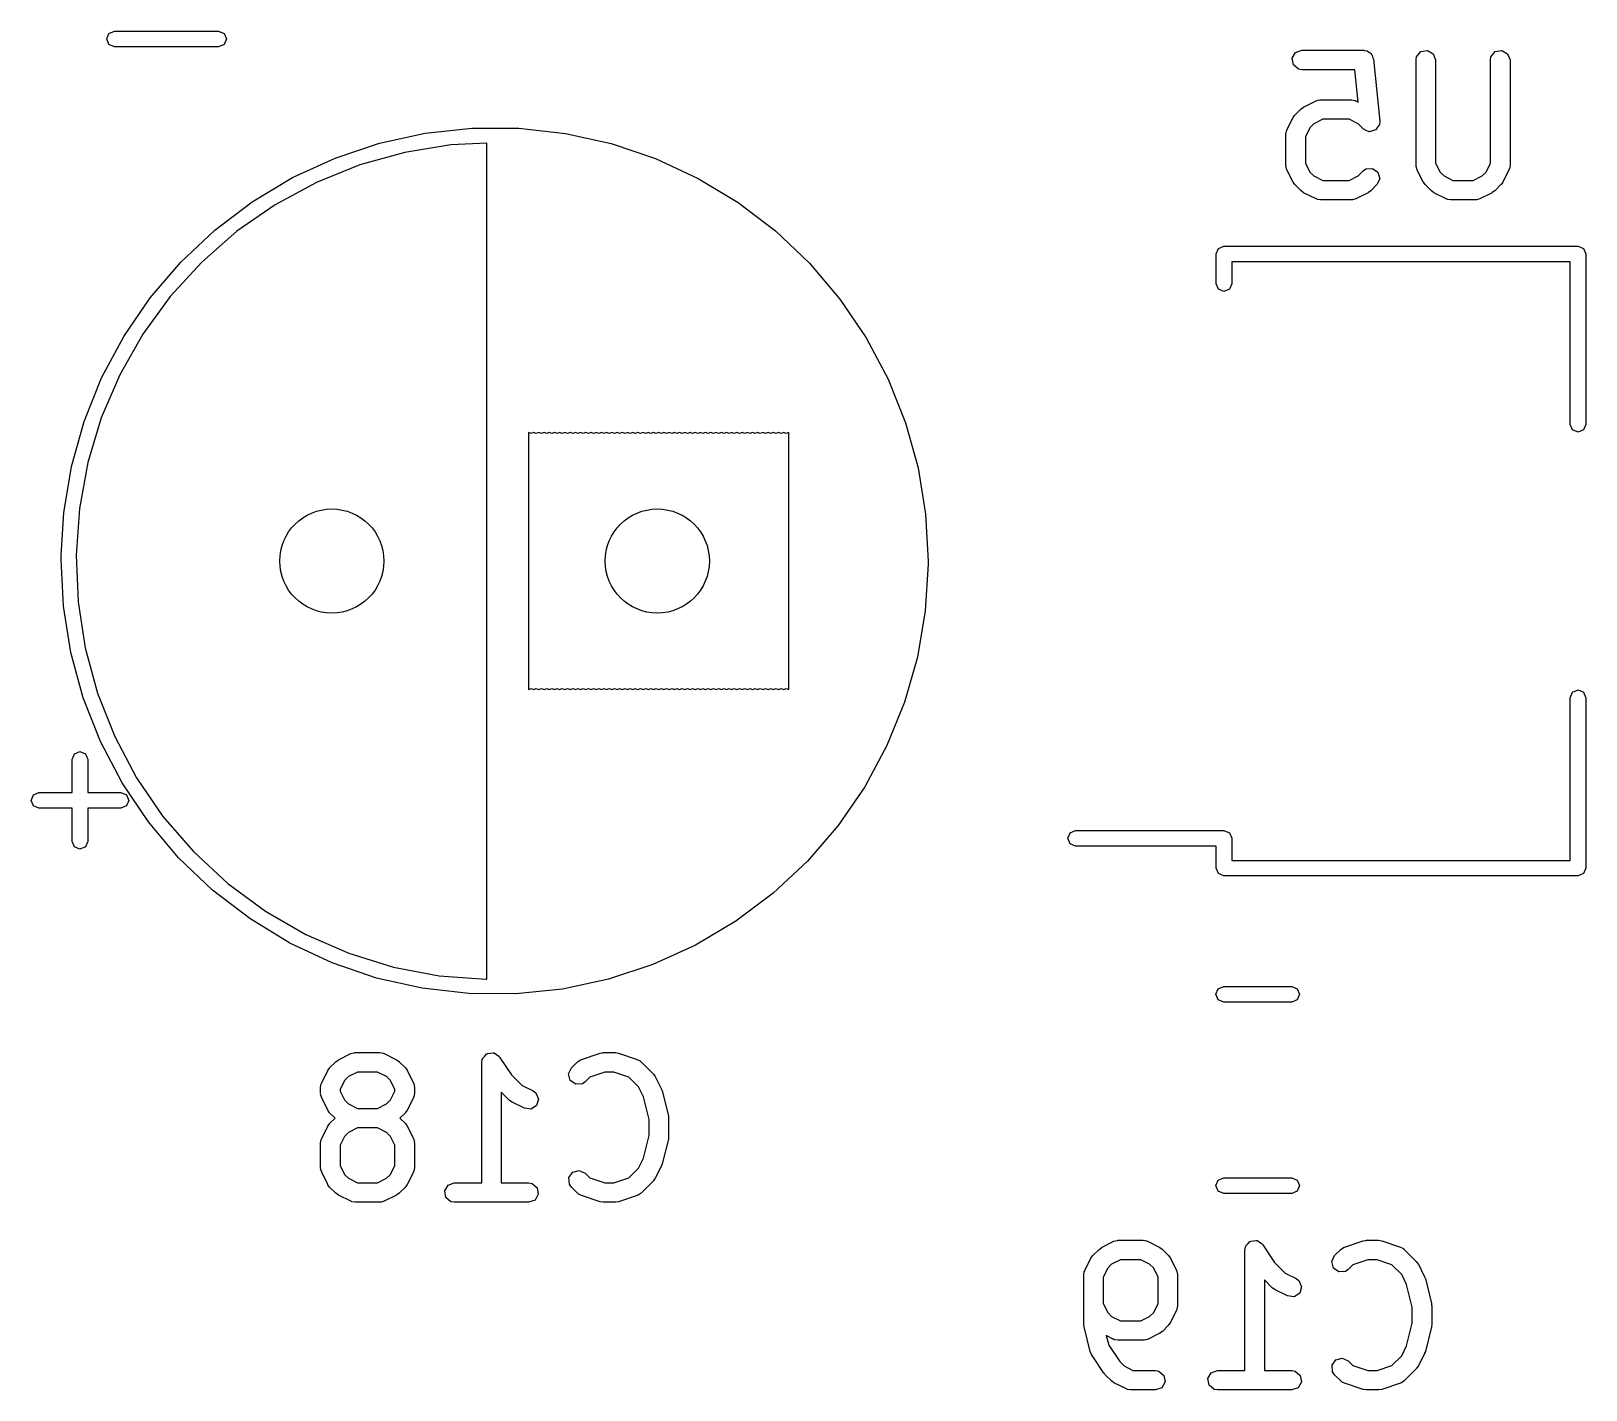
# Model space of a CAD drawing. Extents: x 65 to 231, y -134 to -59.
# Drawn here: x 138.62 to 150.56, y -133.88 to -123.44 of the extents above; entities that cross this region are included whole.
import ezdxf

# ---------------------------------------------------------------- set-up
doc = ezdxf.new("R2010")
doc.units = 0
doc.layers.add('BLACK', color=7, linetype='CONTINUOUS')

msp = doc.modelspace()

# ---------------------------------------------------------------- linework, layer by layer
at = {"layer": 'BLACK', "linetype": 'CONTINUOUS'}
for p, q in [((139.202, -123.496), (139.219, -123.454)), ((139.219, -123.454), (139.262, -123.436)), ((139.262, -123.436), (140.061, -123.436)), ((140.061, -123.436), (140.104, -123.454)), ((140.104, -123.454), (140.121, -123.496)), ((139.219, -123.538), (139.202, -123.496)), ((139.262, -123.556), (139.219, -123.538)), ((140.061, -123.556), (139.262, -123.556)), ((140.104, -123.538), (140.061, -123.556)), ((140.121, -123.496), (140.104, -123.538)), ((148.308, -123.645), (148.334, -123.601)), ((148.334, -123.601), (148.382, -123.583)), ((148.382, -123.583), (148.858, -123.583)), ((148.858, -123.583), (148.862, -123.584)), ((148.862, -123.584), (148.864, -123.584)), ((148.864, -123.584), (148.867, -123.585)), ((148.867, -123.585), (148.884, -123.588)), ((148.884, -123.588), (148.896, -123.598)), ((148.896, -123.598), (148.911, -123.605)), ((148.911, -123.605), (148.915, -123.614)), ((149.264, -123.633), (149.297, -123.593)), ((149.297, -123.593), (149.347, -123.585)), ((149.347, -123.585), (149.392, -123.61)), ((149.392, -123.61), (149.409, -123.658)), ((149.835, -123.633), (149.868, -123.593)), ((149.868, -123.593), (149.919, -123.585)), ((149.919, -123.585), (149.963, -123.61)), ((149.963, -123.61), (149.981, -123.658)), ((148.317, -123.696), (148.308, -123.645)), ((148.356, -123.729), (148.317, -123.696)), ((148.382, -123.733), (148.356, -123.729)), ((148.915, -123.614), (148.923, -123.621)), ((148.923, -123.621), (148.926, -123.637)), ((148.926, -123.637), (148.933, -123.651)), ((148.933, -123.651), (148.981, -124.127)), ((149.259, -123.658), (149.264, -123.633)), ((149.259, -124.468), (149.259, -123.658)), ((149.409, -123.658), (149.409, -124.45)), ((149.831, -123.658), (149.835, -123.633)), ((149.831, -124.45), (149.831, -123.658)), ((149.981, -123.658), (149.981, -124.468)), ((148.79, -123.733), (148.382, -123.733)), ((148.815, -123.982), (148.79, -123.733)), ((148.491, -123.972), (148.516, -123.965)), ((148.516, -123.965), (148.521, -123.966)), ((148.521, -123.966), (148.525, -123.964)), ((148.525, -123.964), (148.763, -123.964)), ((148.763, -123.964), (148.789, -123.969)), ((148.315, -124.101), (148.328, -124.083)), ((148.328, -124.083), (148.329, -124.082)), ((148.329, -124.082), (148.377, -124.034)), ((148.377, -124.034), (148.395, -124.021)), ((148.395, -124.021), (148.396, -124.02)), ((148.396, -124.02), (148.491, -123.972)), ((148.789, -123.969), (148.792, -123.972)), ((148.792, -123.972), (148.797, -123.972)), ((148.797, -123.972), (148.815, -123.982)), ((141.649, -124.221), (142.007, -124.183)), ((142.007, -124.183), (142.367, -124.183)), ((142.367, -124.183), (142.725, -124.223)), ((148.259, -124.23), (148.264, -124.204)), ((148.264, -124.204), (148.267, -124.201)), ((148.267, -124.196), (148.315, -124.101)), ((148.267, -124.201), (148.267, -124.196)), ((148.444, -124.179), (148.409, -124.248)), ((148.474, -124.149), (148.444, -124.179)), ((148.543, -124.114), (148.474, -124.149)), ((148.745, -124.114), (148.543, -124.114)), ((148.814, -124.149), (148.745, -124.114)), ((148.853, -124.188), (148.814, -124.149)), ((148.854, -124.188), (148.853, -124.188)), ((148.853, -124.188), (148.853, -124.188)), ((148.877, -124.199), (148.854, -124.188)), ((148.899, -124.209), (148.877, -124.199)), ((148.925, -124.203), (148.9, -124.209)), ((148.949, -124.196), (148.925, -124.203)), ((148.95, -124.195), (148.949, -124.196)), ((148.949, -124.196), (148.949, -124.196)), ((148.964, -124.175), (148.95, -124.195)), ((148.978, -124.154), (148.964, -124.175)), ((148.979, -124.153), (148.978, -124.153)), ((148.978, -124.153), (148.978, -124.154)), ((148.981, -124.127), (148.979, -124.153)), ((140.956, -124.412), (141.297, -124.298)), ((141.297, -124.298), (141.649, -124.221)), ((141.845, -124.311), (141.491, -124.368)), ((142.121, -124.297), (141.845, -124.311)), ((142.121, -130.722), (142.121, -124.297)), ((142.725, -124.223), (143.077, -124.301)), ((143.077, -124.301), (143.418, -124.416)), ((148.259, -124.468), (148.259, -124.23)), ((148.409, -124.248), (148.409, -124.45)), ((148.9, -124.209), (148.899, -124.209)), ((148.9, -124.209), (148.9, -124.209)), ((140.628, -124.562), (140.956, -124.412)), ((141.491, -124.368), (141.145, -124.464)), ((143.418, -124.416), (143.745, -124.568)), ((140.319, -124.747), (140.628, -124.562)), ((141.145, -124.464), (140.813, -124.599)), ((148.261, -124.472), (148.259, -124.468)), ((148.26, -124.476), (148.261, -124.472)), ((148.267, -124.501), (148.26, -124.476)), ((148.315, -124.597), (148.267, -124.501)), ((148.409, -124.45), (148.444, -124.519)), ((148.444, -124.519), (148.474, -124.549)), ((148.474, -124.549), (148.543, -124.583)), ((148.745, -124.583), (148.814, -124.549)), ((148.814, -124.549), (148.853, -124.51)), ((148.853, -124.51), (148.874, -124.495)), ((148.874, -124.495), (148.925, -124.491)), ((148.925, -124.491), (148.967, -124.52)), ((148.967, -124.52), (148.981, -124.57)), ((149.261, -124.472), (149.259, -124.468)), ((149.26, -124.476), (149.261, -124.472)), ((149.267, -124.501), (149.26, -124.476)), ((149.315, -124.597), (149.267, -124.501)), ((149.409, -124.45), (149.444, -124.519)), ((149.444, -124.519), (149.474, -124.549)), ((149.474, -124.549), (149.543, -124.583)), ((149.698, -124.583), (149.766, -124.549)), ((149.766, -124.549), (149.797, -124.519)), ((149.797, -124.519), (149.831, -124.45)), ((149.973, -124.501), (149.925, -124.597)), ((149.976, -124.494), (149.973, -124.497)), ((149.973, -124.497), (149.973, -124.501)), ((149.981, -124.468), (149.976, -124.494)), ((140.813, -124.599), (140.497, -124.77)), ((143.745, -124.568), (144.053, -124.754)), ((148.316, -124.598), (148.315, -124.597)), ((148.329, -124.616), (148.316, -124.598)), ((148.377, -124.664), (148.329, -124.616)), ((148.378, -124.664), (148.377, -124.664)), ((148.396, -124.678), (148.378, -124.664)), ((148.491, -124.725), (148.396, -124.678)), ((148.543, -124.583), (148.745, -124.583)), ((148.892, -124.678), (148.797, -124.725)), ((148.893, -124.677), (148.892, -124.678)), ((148.911, -124.664), (148.893, -124.677)), ((148.959, -124.616), (148.911, -124.664)), ((148.981, -124.57), (148.959, -124.616)), ((149.316, -124.598), (149.315, -124.597)), ((149.329, -124.616), (149.316, -124.598)), ((149.377, -124.664), (149.329, -124.616)), ((149.378, -124.664), (149.377, -124.664)), ((149.396, -124.678), (149.378, -124.664)), ((149.491, -124.725), (149.396, -124.678)), ((149.543, -124.583), (149.698, -124.583)), ((149.844, -124.678), (149.749, -124.725)), ((149.845, -124.677), (149.844, -124.678)), ((149.864, -124.664), (149.845, -124.677)), ((149.911, -124.616), (149.864, -124.664)), ((149.912, -124.615), (149.911, -124.616)), ((149.925, -124.597), (149.912, -124.615)), ((140.032, -124.965), (140.319, -124.747)), ((140.497, -124.77), (140.202, -124.974)), ((144.053, -124.754), (144.34, -124.972)), ((148.496, -124.726), (148.491, -124.725)), ((148.499, -124.729), (148.496, -124.726)), ((148.525, -124.733), (148.499, -124.729)), ((148.763, -124.733), (148.525, -124.733)), ((148.767, -124.732), (148.763, -124.733)), ((148.772, -124.733), (148.767, -124.732)), ((148.797, -124.725), (148.772, -124.733)), ((149.496, -124.726), (149.491, -124.725)), ((149.499, -124.729), (149.496, -124.726)), ((149.525, -124.733), (149.499, -124.729)), ((149.715, -124.733), (149.525, -124.733)), ((149.72, -124.732), (149.715, -124.733)), ((149.724, -124.733), (149.72, -124.732)), ((149.749, -124.725), (149.724, -124.733)), ((139.77, -125.212), (140.032, -124.965)), ((140.202, -124.974), (139.932, -125.211)), ((144.34, -124.972), (144.601, -125.22)), ((147.724, -125.148), (147.742, -125.106)), ((147.724, -125.378), (147.724, -125.148)), ((147.742, -125.106), (147.784, -125.088)), ((147.784, -125.088), (150.504, -125.088)), ((150.504, -125.088), (150.546, -125.106)), ((150.546, -125.106), (150.564, -125.148)), ((150.564, -125.148), (150.564, -126.458)), ((139.536, -125.485), (139.77, -125.212)), ((139.932, -125.211), (139.69, -125.476)), ((144.601, -125.22), (144.834, -125.495)), ((150.444, -125.208), (147.844, -125.208)), ((147.844, -125.208), (147.844, -125.378)), ((150.444, -126.458), (150.444, -125.208)), ((147.742, -125.42), (147.724, -125.378)), ((147.844, -125.378), (147.826, -125.42)), ((139.333, -125.783), (139.536, -125.485)), ((139.69, -125.476), (139.479, -125.766)), ((144.834, -125.495), (145.036, -125.793)), ((147.784, -125.438), (147.742, -125.42)), ((147.826, -125.42), (147.784, -125.438)), ((139.163, -126.101), (139.333, -125.783)), ((139.479, -125.766), (139.302, -126.078)), ((145.036, -125.793), (145.204, -126.111)), ((139.029, -126.435), (139.163, -126.101)), ((139.302, -126.078), (139.16, -126.408)), ((145.204, -126.111), (145.338, -126.446)), ((138.932, -126.782), (139.029, -126.435)), ((139.16, -126.408), (139.057, -126.752)), ((145.338, -126.446), (145.434, -126.793)), ((150.462, -126.5), (150.444, -126.458)), ((150.564, -126.458), (150.546, -126.5)), ((142.462, -126.528), (142.441, -126.52)), ((142.441, -126.52), (142.441, -128.496)), ((142.481, -126.52), (142.462, -126.528)), ((142.501, -126.528), (142.481, -126.52)), ((142.522, -126.52), (142.501, -126.528)), ((142.541, -126.528), (142.522, -126.52)), ((142.561, -126.52), (142.541, -126.528)), ((142.582, -126.528), (142.561, -126.52)), ((142.601, -126.52), (142.582, -126.528)), ((142.621, -126.528), (142.601, -126.52)), ((142.642, -126.52), (142.621, -126.528)), ((142.661, -126.528), (142.642, -126.52)), ((142.681, -126.52), (142.661, -126.528)), ((142.701, -126.528), (142.681, -126.52)), ((142.721, -126.52), (142.701, -126.528)), ((142.742, -126.528), (142.721, -126.52)), ((142.761, -126.52), (142.742, -126.528)), ((142.781, -126.528), (142.761, -126.52)), ((142.802, -126.52), (142.781, -126.528)), ((142.821, -126.528), (142.802, -126.52)), ((142.841, -126.52), (142.821, -126.528)), ((142.862, -126.528), (142.841, -126.52)), ((142.882, -126.52), (142.862, -126.528)), ((142.903, -126.528), (142.882, -126.52)), ((142.922, -126.52), (142.903, -126.528)), ((142.942, -126.528), (142.922, -126.52)), ((142.963, -126.52), (142.942, -126.528)), ((142.982, -126.528), (142.963, -126.52)), ((143.002, -126.52), (142.982, -126.528)), ((143.022, -126.528), (143.002, -126.52)), ((143.042, -126.52), (143.022, -126.528)), ((143.062, -126.528), (143.042, -126.52)), ((143.082, -126.52), (143.062, -126.528)), ((143.102, -126.528), (143.082, -126.52)), ((143.123, -126.52), (143.102, -126.528)), ((143.142, -126.528), (143.123, -126.52)), ((143.162, -126.52), (143.142, -126.528)), ((143.183, -126.528), (143.162, -126.52)), ((143.202, -126.52), (143.183, -126.528)), ((143.222, -126.528), (143.202, -126.52)), ((143.243, -126.52), (143.222, -126.528)), ((143.262, -126.528), (143.243, -126.52)), ((143.282, -126.52), (143.262, -126.528)), ((143.302, -126.528), (143.282, -126.52)), ((143.322, -126.52), (143.302, -126.528)), ((143.343, -126.528), (143.322, -126.52)), ((143.362, -126.52), (143.343, -126.528)), ((143.382, -126.528), (143.362, -126.52)), ((143.403, -126.52), (143.382, -126.528)), ((143.422, -126.528), (143.403, -126.52)), ((143.442, -126.52), (143.422, -126.528)), ((143.463, -126.528), (143.442, -126.52)), ((143.482, -126.52), (143.463, -126.528)), ((143.502, -126.528), (143.482, -126.52)), ((143.522, -126.52), (143.502, -126.528)), ((143.542, -126.528), (143.522, -126.52)), ((143.562, -126.52), (143.542, -126.528)), ((143.582, -126.528), (143.562, -126.52)), ((143.602, -126.52), (143.582, -126.528)), ((143.623, -126.528), (143.602, -126.52)), ((143.642, -126.52), (143.623, -126.528)), ((143.662, -126.528), (143.642, -126.52)), ((143.683, -126.52), (143.662, -126.528)), ((143.702, -126.528), (143.683, -126.52)), ((143.722, -126.52), (143.702, -126.528)), ((143.743, -126.528), (143.722, -126.52)), ((143.762, -126.52), (143.743, -126.528)), ((143.782, -126.528), (143.762, -126.52)), ((143.802, -126.52), (143.782, -126.528)), ((143.822, -126.528), (143.802, -126.52)), ((143.843, -126.52), (143.822, -126.528)), ((143.862, -126.528), (143.843, -126.52)), ((143.882, -126.52), (143.862, -126.528)), ((143.903, -126.528), (143.882, -126.52)), ((143.922, -126.52), (143.903, -126.528)), ((143.942, -126.528), (143.922, -126.52)), ((143.963, -126.52), (143.942, -126.528)), ((143.982, -126.528), (143.963, -126.52)), ((144.002, -126.52), (143.982, -126.528)), ((144.022, -126.528), (144.002, -126.52)), ((144.042, -126.52), (144.022, -126.528)), ((144.062, -126.528), (144.042, -126.52)), ((144.082, -126.52), (144.062, -126.528)), ((144.102, -126.528), (144.082, -126.52)), ((144.123, -126.52), (144.102, -126.528)), ((144.142, -126.528), (144.123, -126.52)), ((144.162, -126.52), (144.142, -126.528)), ((144.183, -126.528), (144.162, -126.52)), ((144.202, -126.52), (144.183, -126.528)), ((144.222, -126.528), (144.202, -126.52)), ((144.243, -126.52), (144.222, -126.528)), ((144.262, -126.528), (144.243, -126.52)), ((144.282, -126.52), (144.262, -126.528)), ((144.302, -126.528), (144.282, -126.52)), ((144.322, -126.52), (144.302, -126.528)), ((144.343, -126.528), (144.322, -126.52)), ((144.362, -126.52), (144.343, -126.528)), ((144.382, -126.528), (144.362, -126.52)), ((144.403, -126.52), (144.382, -126.528)), ((144.422, -126.528), (144.403, -126.52)), ((144.442, -126.52), (144.422, -126.528)), ((144.442, -128.496), (144.442, -126.52)), ((150.504, -126.518), (150.462, -126.5)), ((150.546, -126.5), (150.504, -126.518)), ((138.872, -127.137), (138.932, -126.782)), ((139.057, -126.752), (138.992, -127.105)), ((145.434, -126.793), (145.492, -127.148)), ((138.853, -127.463), (138.872, -127.137)), ((138.992, -127.105), (138.967, -127.463)), ((145.492, -127.148), (145.511, -127.508)), ((138.852, -127.496), (138.853, -127.463)), ((138.87, -127.856), (138.852, -127.496)), ((138.967, -127.463), (138.982, -127.822)), ((145.511, -127.531), (145.489, -127.891)), ((145.511, -127.508), (145.511, -127.531)), ((138.927, -128.212), (138.87, -127.856)), ((138.982, -127.822), (139.037, -128.176)), ((145.489, -127.891), (145.429, -128.246)), ((139.022, -128.559), (138.927, -128.212)), ((139.037, -128.176), (139.131, -128.523)), ((145.429, -128.246), (145.33, -128.592)), ((142.441, -128.496), (142.462, -128.488)), ((142.462, -128.488), (142.481, -128.496)), ((142.481, -128.496), (142.501, -128.488)), ((142.501, -128.488), (142.522, -128.496)), ((142.522, -128.496), (142.541, -128.488)), ((142.541, -128.488), (142.561, -128.496)), ((142.561, -128.496), (142.582, -128.488)), ((142.582, -128.488), (142.601, -128.496)), ((142.601, -128.496), (142.621, -128.488)), ((142.621, -128.488), (142.642, -128.496)), ((142.642, -128.496), (142.661, -128.488)), ((142.661, -128.488), (142.681, -128.496)), ((142.681, -128.496), (142.701, -128.488)), ((142.701, -128.488), (142.721, -128.496)), ((142.721, -128.496), (142.742, -128.488)), ((142.742, -128.488), (142.761, -128.496)), ((142.761, -128.496), (142.781, -128.488)), ((142.781, -128.488), (142.802, -128.496)), ((142.802, -128.496), (142.821, -128.488)), ((142.821, -128.488), (142.841, -128.496)), ((142.841, -128.496), (142.862, -128.488)), ((142.862, -128.488), (142.882, -128.496)), ((142.882, -128.496), (142.903, -128.488)), ((142.903, -128.488), (142.922, -128.496)), ((142.922, -128.496), (142.942, -128.488)), ((142.942, -128.488), (142.963, -128.496)), ((142.963, -128.496), (142.982, -128.488)), ((142.982, -128.488), (143.002, -128.496)), ((143.002, -128.496), (143.022, -128.488)), ((143.022, -128.488), (143.042, -128.496)), ((143.042, -128.496), (143.062, -128.488)), ((143.062, -128.488), (143.082, -128.496)), ((143.082, -128.496), (143.102, -128.488)), ((143.102, -128.488), (143.123, -128.496)), ((143.123, -128.496), (143.142, -128.488)), ((143.142, -128.488), (143.162, -128.496)), ((143.162, -128.496), (143.183, -128.488)), ((143.183, -128.488), (143.202, -128.496)), ((143.202, -128.496), (143.222, -128.488)), ((143.222, -128.488), (143.243, -128.496)), ((143.243, -128.496), (143.262, -128.488)), ((143.262, -128.488), (143.282, -128.496)), ((143.282, -128.496), (143.302, -128.488)), ((143.302, -128.488), (143.322, -128.496)), ((143.322, -128.496), (143.343, -128.488)), ((143.343, -128.488), (143.362, -128.496)), ((143.362, -128.496), (143.382, -128.488)), ((143.382, -128.488), (143.403, -128.496)), ((143.403, -128.496), (143.422, -128.488)), ((143.422, -128.488), (143.442, -128.496)), ((143.442, -128.496), (143.463, -128.488)), ((143.463, -128.488), (143.482, -128.496)), ((143.482, -128.496), (143.502, -128.488)), ((143.502, -128.488), (143.522, -128.496)), ((143.522, -128.496), (143.542, -128.488)), ((143.542, -128.488), (143.562, -128.496)), ((143.562, -128.496), (143.582, -128.488)), ((143.582, -128.488), (143.602, -128.496)), ((143.602, -128.496), (143.623, -128.488)), ((143.623, -128.488), (143.642, -128.496)), ((143.642, -128.496), (143.662, -128.488)), ((143.662, -128.488), (143.683, -128.496)), ((143.683, -128.496), (143.702, -128.488)), ((143.702, -128.488), (143.722, -128.496)), ((143.722, -128.496), (143.743, -128.488)), ((143.743, -128.488), (143.762, -128.496)), ((143.762, -128.496), (143.782, -128.488)), ((143.782, -128.488), (143.802, -128.496)), ((143.802, -128.496), (143.822, -128.488)), ((143.822, -128.488), (143.843, -128.496)), ((143.843, -128.496), (143.862, -128.488)), ((143.862, -128.488), (143.882, -128.496)), ((143.882, -128.496), (143.903, -128.488)), ((143.903, -128.488), (143.922, -128.496)), ((143.922, -128.496), (143.942, -128.488)), ((143.942, -128.488), (143.963, -128.496)), ((143.963, -128.496), (143.982, -128.488)), ((143.982, -128.488), (144.002, -128.496)), ((144.002, -128.496), (144.022, -128.488)), ((144.022, -128.488), (144.042, -128.496)), ((144.042, -128.496), (144.062, -128.488)), ((144.062, -128.488), (144.082, -128.496)), ((144.082, -128.496), (144.102, -128.488)), ((144.102, -128.488), (144.123, -128.496)), ((144.123, -128.496), (144.142, -128.488)), ((144.142, -128.488), (144.162, -128.496)), ((144.162, -128.496), (144.183, -128.488)), ((144.183, -128.488), (144.202, -128.496)), ((144.202, -128.496), (144.222, -128.488)), ((144.222, -128.488), (144.243, -128.496)), ((144.243, -128.496), (144.262, -128.488)), ((144.262, -128.488), (144.282, -128.496)), ((144.282, -128.496), (144.302, -128.488)), ((144.302, -128.488), (144.322, -128.496)), ((144.322, -128.496), (144.343, -128.488)), ((144.343, -128.488), (144.362, -128.496)), ((144.362, -128.496), (144.382, -128.488)), ((144.382, -128.488), (144.403, -128.496)), ((144.403, -128.496), (144.422, -128.488)), ((144.422, -128.488), (144.442, -128.496)), ((150.462, -128.516), (150.504, -128.498)), ((150.504, -128.498), (150.546, -128.516)), ((139.154, -128.894), (139.022, -128.559)), ((139.131, -128.523), (139.263, -128.857)), ((145.33, -128.592), (145.195, -128.926)), ((150.444, -128.558), (150.462, -128.516)), ((150.444, -129.808), (150.444, -128.558)), ((150.546, -128.516), (150.564, -128.558)), ((150.564, -128.558), (150.564, -129.868)), ((139.263, -128.857), (139.431, -129.173)), ((138.954, -128.99), (138.996, -128.972)), ((138.996, -128.972), (139.039, -128.99)), ((139.321, -129.213), (139.154, -128.894)), ((145.195, -128.926), (145.024, -129.243)), ((138.936, -129.032), (138.954, -128.99)), ((138.936, -129.287), (138.936, -129.032)), ((139.039, -128.99), (139.056, -129.032)), ((139.056, -129.032), (139.056, -129.287)), ((139.522, -129.512), (139.321, -129.213)), ((139.431, -129.173), (139.634, -129.47)), ((138.621, -129.347), (138.639, -129.305)), ((138.639, -129.305), (138.681, -129.287)), ((138.681, -129.287), (138.936, -129.287)), ((139.056, -129.287), (139.311, -129.287)), ((139.311, -129.287), (139.354, -129.305)), ((139.354, -129.305), (139.371, -129.347)), ((145.024, -129.243), (144.82, -129.54)), ((138.639, -129.389), (138.621, -129.347)), ((138.681, -129.407), (138.639, -129.389)), ((138.936, -129.407), (138.681, -129.407)), ((138.936, -129.662), (138.936, -129.407)), ((139.311, -129.407), (139.056, -129.407)), ((139.056, -129.407), (139.056, -129.662)), ((139.354, -129.389), (139.311, -129.407)), ((139.371, -129.347), (139.354, -129.389)), ((139.754, -129.788), (139.522, -129.512)), ((139.634, -129.47), (139.869, -129.741)), ((144.82, -129.54), (144.585, -129.813)), ((146.602, -129.596), (146.644, -129.578)), ((146.644, -129.578), (147.784, -129.578)), ((147.784, -129.578), (147.826, -129.596)), ((138.954, -129.704), (138.936, -129.662)), ((139.056, -129.662), (139.039, -129.704)), ((146.584, -129.638), (146.602, -129.596)), ((146.602, -129.68), (146.584, -129.638)), ((146.644, -129.698), (146.602, -129.68)), ((147.724, -129.698), (146.644, -129.698)), ((147.724, -129.868), (147.724, -129.698)), ((147.826, -129.596), (147.844, -129.638)), ((147.844, -129.638), (147.844, -129.808)), ((138.996, -129.722), (138.954, -129.704)), ((139.039, -129.704), (138.996, -129.722)), ((140.014, -130.036), (139.754, -129.788)), ((139.869, -129.741), (140.132, -129.985)), ((144.585, -129.813), (144.322, -130.059)), ((147.844, -129.808), (150.444, -129.808)), ((147.742, -129.91), (147.724, -129.868)), ((147.784, -129.928), (147.742, -129.91)), ((150.504, -129.928), (147.784, -129.928)), ((150.546, -129.91), (150.504, -129.928)), ((150.564, -129.868), (150.546, -129.91)), ((140.3, -130.256), (140.014, -130.036)), ((140.132, -129.985), (140.421, -130.198)), ((144.322, -130.059), (144.034, -130.275)), ((140.608, -130.443), (140.3, -130.256)), ((140.421, -130.198), (140.732, -130.378)), ((144.034, -130.275), (143.724, -130.459)), ((140.732, -130.378), (141.061, -130.521)), ((140.934, -130.596), (140.608, -130.443)), ((141.061, -130.521), (141.404, -130.628)), ((143.724, -130.459), (143.397, -130.608)), ((141.275, -130.712), (140.934, -130.596)), ((141.404, -130.628), (141.756, -130.695)), ((143.397, -130.608), (143.055, -130.722)), ((141.626, -130.791), (141.275, -130.712)), ((141.756, -130.695), (142.114, -130.722)), ((142.114, -130.722), (142.121, -130.722)), ((143.055, -130.722), (142.702, -130.797)), ((141.984, -130.832), (141.626, -130.791)), ((142.344, -130.834), (141.984, -130.832)), ((142.702, -130.797), (142.344, -130.834)), ((147.722, -130.837), (147.74, -130.795)), ((147.74, -130.879), (147.722, -130.837)), ((147.74, -130.795), (147.782, -130.777)), ((147.782, -130.897), (147.74, -130.879)), ((147.782, -130.777), (148.305, -130.777)), ((148.305, -130.777), (148.347, -130.795)), ((148.347, -130.879), (148.305, -130.897)), ((148.347, -130.795), (148.365, -130.837)), ((148.365, -130.837), (148.347, -130.879)), ((148.305, -130.897), (147.782, -130.897)), ((140.914, -131.403), (140.962, -131.355)), ((140.962, -131.355), (140.98, -131.342)), ((140.98, -131.342), (140.981, -131.341)), ((140.981, -131.341), (141.077, -131.293)), ((141.077, -131.293), (141.101, -131.286)), ((141.101, -131.286), (141.106, -131.287)), ((141.106, -131.287), (141.11, -131.285)), ((141.11, -131.285), (141.301, -131.285)), ((141.301, -131.285), (141.326, -131.29)), ((141.326, -131.29), (141.33, -131.293)), ((141.33, -131.293), (141.334, -131.293)), ((141.334, -131.293), (141.429, -131.341)), ((141.429, -131.341), (141.447, -131.354)), ((141.447, -131.354), (141.449, -131.355)), ((141.449, -131.355), (141.496, -131.403)), ((142.083, -131.36), (142.087, -131.335)), ((142.083, -132.285), (142.083, -131.36)), ((142.087, -131.335), (142.09, -131.331)), ((142.09, -131.327), (142.106, -131.312)), ((142.09, -131.331), (142.09, -131.327)), ((142.106, -131.312), (142.12, -131.295)), ((142.12, -131.295), (142.124, -131.295)), ((142.124, -131.295), (142.128, -131.292)), ((142.128, -131.292), (142.149, -131.29)), ((142.149, -131.29), (142.171, -131.287)), ((142.171, -131.287), (142.174, -131.289)), ((142.174, -131.289), (142.179, -131.288)), ((142.179, -131.288), (142.196, -131.301)), ((142.196, -131.301), (142.215, -131.312)), ((142.215, -131.312), (142.217, -131.316)), ((142.217, -131.316), (142.22, -131.319)), ((142.22, -131.319), (142.311, -131.455)), ((142.771, -131.403), (142.819, -131.355)), ((142.819, -131.355), (142.84, -131.34)), ((142.84, -131.34), (142.845, -131.34)), ((142.845, -131.34), (142.848, -131.337)), ((142.848, -131.337), (142.991, -131.289)), ((142.991, -131.289), (143.013, -131.286)), ((143.013, -131.286), (143.015, -131.285)), ((143.015, -131.285), (143.11, -131.285)), ((143.11, -131.285), (143.132, -131.289)), ((143.132, -131.289), (143.134, -131.289)), ((143.134, -131.289), (143.277, -131.337)), ((143.277, -131.337), (143.3, -131.349)), ((143.3, -131.349), (143.302, -131.353)), ((143.302, -131.353), (143.306, -131.355)), ((143.306, -131.355), (143.401, -131.45)), ((140.853, -131.517), (140.9, -131.422)), ((140.9, -131.422), (140.913, -131.404)), ((140.913, -131.404), (140.914, -131.403)), ((141.059, -131.47), (141.029, -131.5)), ((141.128, -131.435), (141.059, -131.47)), ((141.283, -131.435), (141.128, -131.435)), ((141.351, -131.47), (141.283, -131.435)), ((141.382, -131.5), (141.351, -131.47)), ((141.496, -131.403), (141.509, -131.421)), ((141.509, -131.421), (141.51, -131.422)), ((141.51, -131.422), (141.558, -131.517)), ((142.311, -131.455), (142.393, -131.537)), ((142.75, -131.449), (142.771, -131.403)), ((142.763, -131.499), (142.75, -131.449)), ((142.912, -131.474), (142.877, -131.509)), ((143.027, -131.435), (142.912, -131.474)), ((143.098, -131.435), (143.027, -131.435)), ((143.212, -131.474), (143.098, -131.435)), ((143.287, -131.548), (143.212, -131.474)), ((143.401, -131.45), (143.414, -131.469)), ((143.414, -131.469), (143.415, -131.47)), ((143.415, -131.47), (143.463, -131.565)), ((140.845, -131.551), (140.849, -131.525)), ((140.845, -131.598), (140.845, -131.551)), ((140.846, -131.603), (140.845, -131.598)), ((140.845, -131.607), (140.846, -131.603)), ((140.853, -131.632), (140.845, -131.607)), ((140.849, -131.525), (140.852, -131.522)), ((140.852, -131.522), (140.853, -131.517)), ((141.029, -131.5), (140.995, -131.569)), ((140.995, -131.569), (140.995, -131.581)), ((140.995, -131.581), (141.029, -131.649)), ((141.416, -131.569), (141.382, -131.5)), ((141.382, -131.649), (141.416, -131.581)), ((141.416, -131.581), (141.416, -131.569)), ((141.558, -131.517), (141.566, -131.542)), ((141.566, -131.598), (141.561, -131.624)), ((141.566, -131.542), (141.564, -131.547)), ((141.564, -131.547), (141.566, -131.551)), ((141.566, -131.551), (141.566, -131.598)), ((142.295, -131.652), (142.233, -131.589)), ((142.233, -131.589), (142.233, -132.285)), ((142.393, -131.537), (142.477, -131.579)), ((142.477, -131.579), (142.498, -131.595)), ((142.498, -131.595), (142.518, -131.642)), ((142.805, -131.528), (142.763, -131.499)), ((142.856, -131.524), (142.805, -131.528)), ((142.877, -131.509), (142.856, -131.524)), ((143.325, -131.625), (143.287, -131.548)), ((143.463, -131.565), (143.467, -131.577)), ((143.467, -131.577), (143.469, -131.58)), ((143.469, -131.58), (143.516, -131.771)), ((140.9, -131.727), (140.853, -131.632)), ((140.901, -131.728), (140.9, -131.727)), ((140.914, -131.747), (140.901, -131.728)), ((141.029, -131.649), (141.059, -131.68)), ((141.059, -131.68), (141.128, -131.714)), ((141.128, -131.714), (141.283, -131.714)), ((141.283, -131.714), (141.351, -131.68)), ((141.351, -131.68), (141.382, -131.649)), ((141.51, -131.727), (141.497, -131.745)), ((141.558, -131.632), (141.51, -131.727)), ((141.559, -131.628), (141.558, -131.632)), ((141.561, -131.624), (141.559, -131.628)), ((142.297, -131.652), (142.295, -131.652)), ((142.315, -131.666), (142.297, -131.652)), ((142.41, -131.713), (142.315, -131.666)), ((142.461, -131.719), (142.41, -131.713)), ((142.504, -131.691), (142.461, -131.719)), ((142.518, -131.642), (142.504, -131.691)), ((143.368, -131.798), (143.325, -131.625)), ((140.9, -131.851), (140.913, -131.833)), ((140.913, -131.833), (140.914, -131.831)), ((140.956, -131.789), (140.914, -131.747)), ((140.914, -131.831), (140.956, -131.789)), ((141.496, -131.747), (141.454, -131.789)), ((141.454, -131.789), (141.496, -131.831)), ((141.497, -131.745), (141.496, -131.747)), ((141.496, -131.831), (141.509, -131.85)), ((141.509, -131.85), (141.51, -131.851)), ((143.368, -131.923), (143.368, -131.798)), ((143.516, -131.771), (143.517, -131.786)), ((143.517, -131.786), (143.518, -131.789)), ((143.518, -131.789), (143.518, -131.932)), ((140.845, -131.979), (140.849, -131.954)), ((140.849, -131.954), (140.852, -131.95)), ((140.852, -131.95), (140.853, -131.946)), ((140.853, -131.946), (140.9, -131.851)), ((141.029, -131.929), (140.995, -131.997)), ((141.059, -131.898), (141.029, -131.929)), ((141.128, -131.864), (141.059, -131.898)), ((141.283, -131.864), (141.128, -131.864)), ((141.351, -131.898), (141.283, -131.864)), ((141.382, -131.929), (141.351, -131.898)), ((141.416, -131.997), (141.382, -131.929)), ((141.51, -131.851), (141.558, -131.946)), ((141.558, -131.946), (141.566, -131.971)), ((143.325, -132.096), (143.368, -131.923)), ((143.516, -131.95), (143.469, -132.14)), ((143.518, -131.932), (143.516, -131.947)), ((143.516, -131.947), (143.516, -131.95)), ((140.845, -132.17), (140.845, -131.979)), ((140.995, -131.997), (140.995, -132.152)), ((141.416, -132.152), (141.416, -131.997)), ((141.566, -131.971), (141.564, -131.975)), ((141.564, -131.975), (141.566, -131.979)), ((141.566, -131.979), (141.566, -132.17)), ((140.846, -132.174), (140.845, -132.17)), ((140.845, -132.178), (140.846, -132.174)), ((140.853, -132.203), (140.845, -132.178)), ((140.9, -132.299), (140.853, -132.203)), ((140.995, -132.152), (141.029, -132.221)), ((141.382, -132.221), (141.416, -132.152)), ((141.558, -132.203), (141.51, -132.299)), ((141.559, -132.199), (141.558, -132.203)), ((141.561, -132.196), (141.559, -132.199)), ((141.566, -132.17), (141.561, -132.196)), ((142.752, -132.246), (142.781, -132.204)), ((142.781, -132.204), (142.831, -132.19)), ((142.831, -132.19), (142.877, -132.212)), ((143.212, -132.247), (143.287, -132.173)), ((143.287, -132.173), (143.325, -132.096)), ((143.463, -132.156), (143.415, -132.251)), ((143.469, -132.14), (143.463, -132.152)), ((143.463, -132.152), (143.463, -132.156)), ((140.901, -132.3), (140.9, -132.299)), ((140.914, -132.318), (140.901, -132.3)), ((140.962, -132.366), (140.914, -132.318)), ((141.029, -132.221), (141.059, -132.251)), ((141.059, -132.251), (141.128, -132.285)), ((141.128, -132.285), (141.283, -132.285)), ((141.283, -132.285), (141.351, -132.251)), ((141.351, -132.251), (141.382, -132.221)), ((141.496, -132.318), (141.449, -132.366)), ((141.497, -132.317), (141.496, -132.318)), ((141.51, -132.299), (141.497, -132.317)), ((141.798, -132.347), (141.824, -132.303)), ((141.824, -132.303), (141.872, -132.285)), ((141.872, -132.285), (142.083, -132.285)), ((142.233, -132.285), (142.443, -132.285)), ((142.443, -132.285), (142.469, -132.29)), ((142.469, -132.29), (142.508, -132.323)), ((142.508, -132.323), (142.517, -132.373)), ((142.756, -132.297), (142.752, -132.246)), ((142.771, -132.318), (142.756, -132.297)), ((142.819, -132.366), (142.771, -132.318)), ((142.877, -132.212), (142.912, -132.247)), ((142.912, -132.247), (143.027, -132.285)), ((143.027, -132.285), (143.098, -132.285)), ((143.098, -132.285), (143.212, -132.247)), ((143.401, -132.271), (143.306, -132.366)), ((143.402, -132.269), (143.401, -132.271)), ((143.415, -132.251), (143.402, -132.269)), ((147.722, -132.307), (147.74, -132.265)), ((147.74, -132.349), (147.722, -132.307)), ((147.74, -132.265), (147.782, -132.247)), ((147.782, -132.247), (148.305, -132.247)), ((148.305, -132.247), (148.347, -132.265)), ((148.347, -132.265), (148.365, -132.307)), ((148.365, -132.307), (148.347, -132.349)), ((140.963, -132.366), (140.962, -132.366)), ((140.981, -132.38), (140.963, -132.366)), ((141.077, -132.427), (140.981, -132.38)), ((141.081, -132.428), (141.077, -132.427)), ((141.084, -132.431), (141.081, -132.428)), ((141.11, -132.435), (141.084, -132.431)), ((141.301, -132.435), (141.11, -132.435)), ((141.305, -132.434), (141.301, -132.435)), ((141.309, -132.435), (141.305, -132.434)), ((141.334, -132.427), (141.309, -132.435)), ((141.429, -132.38), (141.334, -132.427)), ((141.43, -132.379), (141.429, -132.38)), ((141.449, -132.366), (141.43, -132.379)), ((141.807, -132.398), (141.798, -132.347)), ((141.846, -132.431), (141.807, -132.398)), ((141.872, -132.435), (141.846, -132.431)), ((142.443, -132.435), (141.872, -132.435)), ((142.492, -132.418), (142.443, -132.435)), ((142.517, -132.373), (142.492, -132.418)), ((142.823, -132.368), (142.819, -132.366)), ((142.825, -132.372), (142.823, -132.368)), ((142.848, -132.384), (142.825, -132.372)), ((142.991, -132.432), (142.848, -132.384)), ((142.993, -132.431), (142.991, -132.432)), ((143.015, -132.435), (142.993, -132.431)), ((143.11, -132.435), (143.015, -132.435)), ((143.112, -132.435), (143.11, -132.435)), ((143.134, -132.432), (143.112, -132.435)), ((143.277, -132.384), (143.134, -132.432)), ((143.28, -132.381), (143.277, -132.384)), ((143.285, -132.381), (143.28, -132.381)), ((143.306, -132.366), (143.285, -132.381)), ((147.782, -132.367), (147.74, -132.349)), ((148.305, -132.367), (147.782, -132.367)), ((148.347, -132.349), (148.305, -132.367)), ((146.776, -132.845), (146.824, -132.797)), ((146.824, -132.797), (146.842, -132.784)), ((146.842, -132.784), (146.843, -132.783)), ((146.843, -132.783), (146.939, -132.735)), ((146.939, -132.735), (146.963, -132.728)), ((146.963, -132.728), (146.968, -132.729)), ((146.968, -132.729), (146.972, -132.727)), ((146.972, -132.727), (147.163, -132.727)), ((147.163, -132.727), (147.188, -132.732)), ((147.188, -132.732), (147.192, -132.735)), ((147.192, -132.735), (147.196, -132.735)), ((147.196, -132.735), (147.291, -132.783)), ((147.291, -132.783), (147.309, -132.796)), ((147.309, -132.796), (147.311, -132.797)), ((147.311, -132.797), (147.358, -132.845)), ((147.945, -132.802), (147.949, -132.777)), ((147.945, -133.727), (147.945, -132.802)), ((147.949, -132.777), (147.952, -132.773)), ((147.952, -132.769), (147.968, -132.754)), ((147.952, -132.773), (147.952, -132.769)), ((147.968, -132.754), (147.982, -132.737)), ((147.982, -132.737), (147.986, -132.737)), ((147.986, -132.737), (147.99, -132.734)), ((147.99, -132.734), (148.011, -132.732)), ((148.011, -132.732), (148.033, -132.729)), ((148.033, -132.729), (148.036, -132.731)), ((148.036, -132.731), (148.041, -132.73)), ((148.041, -132.73), (148.058, -132.743)), ((148.058, -132.743), (148.077, -132.754)), ((148.077, -132.754), (148.079, -132.758)), ((148.079, -132.758), (148.082, -132.761)), ((148.082, -132.761), (148.173, -132.897)), ((148.633, -132.845), (148.681, -132.797)), ((148.681, -132.797), (148.702, -132.782)), ((148.702, -132.782), (148.707, -132.782)), ((148.707, -132.782), (148.71, -132.779)), ((148.71, -132.779), (148.853, -132.731)), ((148.853, -132.731), (148.875, -132.728)), ((148.875, -132.728), (148.877, -132.727)), ((148.877, -132.727), (148.972, -132.727)), ((148.972, -132.727), (148.994, -132.731)), ((148.994, -132.731), (148.996, -132.731)), ((148.996, -132.731), (149.139, -132.779)), ((149.139, -132.779), (149.162, -132.791)), ((149.162, -132.791), (149.164, -132.795)), ((149.164, -132.795), (149.168, -132.797)), ((149.168, -132.797), (149.263, -132.892)), ((146.715, -132.959), (146.762, -132.864)), ((146.762, -132.864), (146.775, -132.846)), ((146.775, -132.846), (146.776, -132.845)), ((146.921, -132.912), (146.891, -132.942)), ((146.99, -132.877), (146.921, -132.912)), ((147.145, -132.877), (146.99, -132.877)), ((147.213, -132.912), (147.145, -132.877)), ((147.244, -132.942), (147.213, -132.912)), ((147.358, -132.845), (147.371, -132.863)), ((147.371, -132.863), (147.372, -132.864)), ((147.372, -132.864), (147.42, -132.959)), ((148.173, -132.897), (148.255, -132.979)), ((148.612, -132.891), (148.633, -132.845)), ((148.625, -132.941), (148.612, -132.891)), ((148.774, -132.916), (148.739, -132.951)), ((148.889, -132.877), (148.774, -132.916)), ((148.96, -132.877), (148.889, -132.877)), ((149.074, -132.916), (148.96, -132.877)), ((149.149, -132.99), (149.074, -132.916)), ((149.263, -132.892), (149.276, -132.911)), ((149.276, -132.911), (149.277, -132.912)), ((149.277, -132.912), (149.325, -133.007)), ((146.707, -132.993), (146.711, -132.967)), ((146.707, -133.374), (146.707, -132.993)), ((146.711, -132.967), (146.714, -132.964)), ((146.714, -132.964), (146.715, -132.959)), ((146.891, -132.942), (146.857, -133.011)), ((146.857, -133.011), (146.857, -133.213)), ((147.278, -133.011), (147.244, -132.942)), ((147.278, -133.213), (147.278, -133.011)), ((147.42, -132.959), (147.428, -132.984)), ((147.428, -132.984), (147.426, -132.989)), ((147.426, -132.989), (147.428, -132.993)), ((147.428, -132.993), (147.428, -133.231)), ((148.157, -133.094), (148.095, -133.031)), ((148.095, -133.031), (148.095, -133.727)), ((148.255, -132.979), (148.339, -133.021)), ((148.339, -133.021), (148.36, -133.037)), ((148.36, -133.037), (148.38, -133.084)), ((148.667, -132.97), (148.625, -132.941)), ((148.718, -132.966), (148.667, -132.97)), ((148.739, -132.951), (148.718, -132.966)), ((149.187, -133.067), (149.149, -132.99)), ((149.325, -133.007), (149.329, -133.019)), ((149.329, -133.019), (149.331, -133.022)), ((149.331, -133.022), (149.378, -133.213)), ((148.159, -133.094), (148.157, -133.094)), ((148.177, -133.108), (148.159, -133.094)), ((148.272, -133.155), (148.177, -133.108)), ((148.323, -133.161), (148.272, -133.155)), ((148.366, -133.133), (148.323, -133.161)), ((148.38, -133.084), (148.366, -133.133)), ((149.23, -133.24), (149.187, -133.067)), ((146.857, -133.213), (146.891, -133.282)), ((146.891, -133.282), (146.921, -133.312)), ((147.213, -133.312), (147.244, -133.282)), ((147.244, -133.282), (147.278, -133.213)), ((147.42, -133.264), (147.372, -133.36)), ((147.421, -133.26), (147.42, -133.264)), ((147.423, -133.257), (147.421, -133.26)), ((147.428, -133.231), (147.423, -133.257)), ((149.23, -133.365), (149.23, -133.24)), ((149.378, -133.213), (149.379, -133.228)), ((149.379, -133.228), (149.38, -133.231)), ((149.38, -133.231), (149.38, -133.374)), ((146.708, -133.377), (146.707, -133.374)), ((146.709, -133.392), (146.708, -133.377)), ((146.756, -133.582), (146.709, -133.392)), ((146.921, -133.312), (146.99, -133.346)), ((146.99, -133.346), (147.145, -133.346)), ((147.145, -133.346), (147.213, -133.312)), ((147.358, -133.379), (147.311, -133.427)), ((147.359, -133.378), (147.358, -133.379)), ((147.372, -133.36), (147.359, -133.378)), ((149.187, -133.538), (149.23, -133.365)), ((149.378, -133.392), (149.331, -133.582)), ((149.38, -133.374), (149.378, -133.389)), ((149.378, -133.389), (149.378, -133.392)), ((146.939, -133.489), (146.88, -133.459)), ((146.88, -133.459), (146.899, -133.533)), ((146.943, -133.489), (146.939, -133.489)), ((146.946, -133.492), (146.943, -133.489)), ((146.972, -133.496), (146.946, -133.492)), ((147.163, -133.496), (146.972, -133.496)), ((147.167, -133.495), (147.163, -133.496)), ((147.171, -133.496), (147.167, -133.495)), ((147.196, -133.489), (147.171, -133.496)), ((147.291, -133.441), (147.196, -133.489)), ((147.292, -133.44), (147.291, -133.441)), ((147.311, -133.427), (147.292, -133.44)), ((146.757, -133.583), (146.756, -133.582)), ((146.767, -133.606), (146.757, -133.583)), ((146.862, -133.749), (146.767, -133.606)), ((146.899, -133.533), (146.983, -133.659)), ((148.643, -133.646), (148.693, -133.632)), ((148.693, -133.632), (148.739, -133.654)), ((149.074, -133.689), (149.149, -133.615)), ((149.149, -133.615), (149.187, -133.538)), ((149.325, -133.598), (149.277, -133.693)), ((149.331, -133.582), (149.325, -133.594)), ((149.325, -133.594), (149.325, -133.598)), ((146.865, -133.751), (146.862, -133.749)), ((146.871, -133.76), (146.865, -133.751)), ((146.919, -133.808), (146.871, -133.76)), ((146.983, -133.659), (147.016, -133.693)), ((147.016, -133.693), (147.085, -133.727)), ((147.085, -133.727), (147.258, -133.727)), ((147.258, -133.727), (147.283, -133.732)), ((147.283, -133.732), (147.323, -133.765)), ((147.66, -133.789), (147.686, -133.745)), ((147.686, -133.745), (147.734, -133.727)), ((147.734, -133.727), (147.945, -133.727)), ((148.095, -133.727), (148.305, -133.727)), ((148.305, -133.727), (148.331, -133.732)), ((148.331, -133.732), (148.37, -133.765)), ((148.614, -133.688), (148.643, -133.646)), ((148.618, -133.739), (148.614, -133.688)), ((148.633, -133.76), (148.618, -133.739)), ((148.681, -133.808), (148.633, -133.76)), ((148.739, -133.654), (148.774, -133.689)), ((148.774, -133.689), (148.889, -133.727)), ((148.889, -133.727), (148.96, -133.727)), ((148.96, -133.727), (149.074, -133.689)), ((149.263, -133.713), (149.168, -133.808)), ((149.264, -133.711), (149.263, -133.713)), ((149.277, -133.693), (149.264, -133.711)), ((146.921, -133.808), (146.919, -133.808)), ((146.939, -133.822), (146.921, -133.808)), ((147.034, -133.869), (146.939, -133.822)), ((147.038, -133.87), (147.034, -133.869)), ((147.042, -133.873), (147.038, -133.87)), ((147.067, -133.877), (147.042, -133.873)), ((147.258, -133.877), (147.067, -133.877)), ((147.306, -133.86), (147.258, -133.877)), ((147.332, -133.815), (147.306, -133.86)), ((147.323, -133.765), (147.332, -133.815)), ((147.669, -133.84), (147.66, -133.789)), ((147.708, -133.873), (147.669, -133.84)), ((147.734, -133.877), (147.708, -133.873)), ((148.305, -133.877), (147.734, -133.877)), ((148.354, -133.86), (148.305, -133.877)), ((148.379, -133.815), (148.354, -133.86)), ((148.37, -133.765), (148.379, -133.815)), ((148.685, -133.81), (148.681, -133.808)), ((148.687, -133.814), (148.685, -133.81)), ((148.71, -133.826), (148.687, -133.814)), ((148.853, -133.874), (148.71, -133.826)), ((148.855, -133.873), (148.853, -133.874)), ((148.877, -133.877), (148.855, -133.873)), ((148.972, -133.877), (148.877, -133.877)), ((148.974, -133.877), (148.972, -133.877)), ((148.996, -133.874), (148.974, -133.877)), ((149.139, -133.826), (148.996, -133.874)), ((149.142, -133.823), (149.139, -133.826)), ((149.147, -133.823), (149.142, -133.823)), ((149.168, -133.808), (149.147, -133.823))]:
    msp.add_line(p, q, dxfattribs=at)
at = {"layer": 'BLACK'}
for centre in [(140.931, -127.508), (143.431, -127.508)]:
    msp.add_circle(centre, 0.4, dxfattribs=at)

doc.saveas('drawing.dxf')
